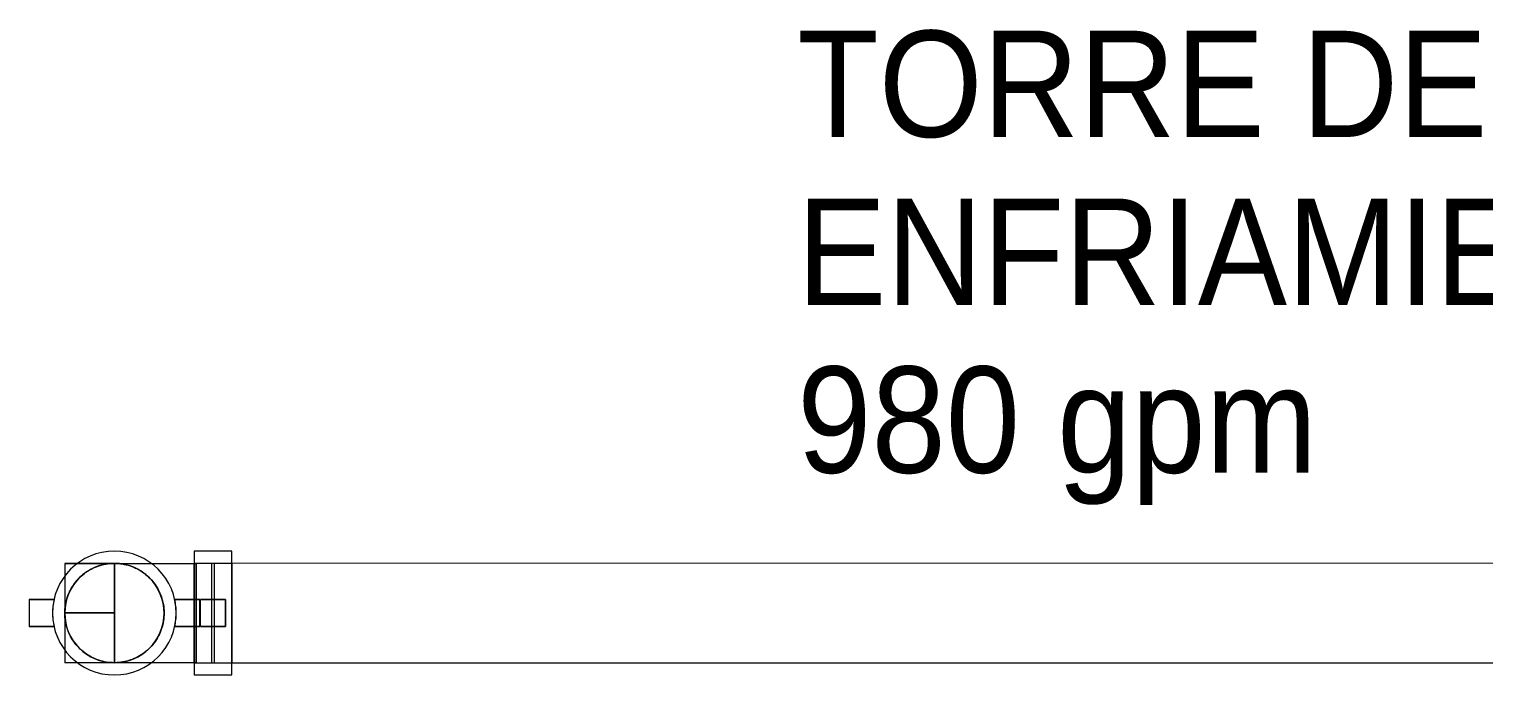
# Model space of a CAD drawing. Header units: metres. Extents: x 63 to 378, y -27 to 78.
# Drawn here: x 168.535 to 171, y 40.81 to 41.904 of the extents above; entities that cross this region are included whole.
import ezdxf

# ---------------------------------------------------------------- set-up
doc = ezdxf.new("R2010")
doc.units = ezdxf.units.M
doc.layers.add('M-EQPM-IDEN', color=7, linetype='Continuous', lineweight=9)
doc.layers.add('P-PIPE', color=7, linetype='Continuous', lineweight=18)
doc.styles.add('SansSerif', font='SANSS__.TTF', dxfattribs={"width": 0.9, "height": 0.18})

# ---------------------------------------------------------------- blocks, each defined once
blk = doc.blocks.new('Victaulic-IPS-Elbow No 10-13 - AC-2420013-SEC 10')
at = {"layer": 'P-PIPE', "color": 1, "lineweight": 9, "true_color": 0xff0000}
for p, q in [((-3.9805, 40.9993), (-3.8964, 40.9993)), ((-3.9805, 40.9993), (-3.9805, 40.9152)), ((-3.8964, 40.9993), (-3.8964, 40.9993)), ((-3.8964, 40.9152), (-3.8964, 40.9993)), ((-3.8964, 40.9993), (-3.8964, 40.9152)), ((-3.9805, 40.9152), (-3.8964, 40.9152)), ((-3.9805, 40.9152), (-3.9805, 40.831)), ((-3.8964, 40.9152), (-3.9805, 40.9152)), ((-3.8964, 40.9152), (-3.8964, 40.9152)), ((-3.8964, 40.831), (-3.8964, 40.9152)), ((-3.8964, 40.9152), (-3.8964, 40.8311)), ((-3.8964, 40.9152), (-3.8964, 40.9152)), ((-3.8964, 40.831), (-3.9805, 40.831)), ((-3.8964, 40.8311), (-3.8964, 40.831))]:
    blk.add_line(p, q, dxfattribs=at)
at = {"layer": 'P-PIPE', "color": 1, "true_color": 0xff0000}
for p, q in [((-3.7313, 40.9993), (-3.7579, 40.9993)), ((-3.7579, 40.9993), (-3.7579, 40.9152)), ((-3.7579, 40.9993), (-3.7579, 40.9152)), ((-3.7579, 40.9152), (-3.7579, 40.9993)), ((-3.7579, 40.9152), (-3.7579, 40.9993)), ((-3.7313, 40.9152), (-3.7313, 40.9993)), ((-3.7313, 40.9152), (-3.7313, 40.9993)), ((-3.9805, 40.9151), (-3.9805, 40.9151)), ((-3.8122, 40.9151), (-3.8122, 40.9151)), ((-3.7579, 40.9152), (-3.7579, 40.831)), ((-3.7579, 40.9152), (-3.7579, 40.831)), ((-3.7579, 40.831), (-3.7579, 40.9152)), ((-3.7579, 40.831), (-3.7579, 40.9152)), ((-3.7313, 40.831), (-3.7313, 40.9152)), ((-3.7313, 40.831), (-3.7313, 40.9152)), ((-3.7579, 40.831), (-3.7313, 40.831))]:
    blk.add_line(p, q, dxfattribs=at)
at = {"layer": 'P-PIPE', "color": 1, "true_color": 0xff0000, "flags": 128}
for points in [[(-3.9805, 40.9151), (-3.9804, 40.9185), (-3.9802, 40.9219), (-3.9799, 40.9252), (-3.9794, 40.9285), (-3.9788, 40.9319), (-3.9781, 40.9351), (-3.9772, 40.9384), (-3.9762, 40.9416), (-3.9751, 40.9448), (-3.9739, 40.9479), (-3.9725, 40.951), (-3.971, 40.954), (-3.9694, 40.9569), (-3.9676, 40.9598), (-3.9658, 40.9626), (-3.9638, 40.9654), (-3.9618, 40.968), (-3.9596, 40.9706), (-3.9573, 40.9731), (-3.955, 40.9755), (-3.9525, 40.9778), (-3.95, 40.98), (-3.9473, 40.9821), (-3.9446, 40.9841), (-3.9418, 40.9859), (-3.939, 40.9877), (-3.936, 40.9893), (-3.933, 40.9909), (-3.93, 40.9923), (-3.9268, 40.9936), (-3.9237, 40.9947), (-3.9205, 40.9957), (-3.9172, 40.9966), (-3.914, 40.9974), (-3.9107, 40.9981), (-3.9073, 40.9986), (-3.904, 40.9989), (-3.9006, 40.9992), (-3.8973, 40.9993), (-3.8964, 40.9993)], [(-3.8964, 40.9993), (-3.893, 40.9992), (-3.8896, 40.999), (-3.8863, 40.9987), (-3.883, 40.9982), (-3.8796, 40.9976), (-3.8764, 40.9969), (-3.8731, 40.996), (-3.8699, 40.995), (-3.8667, 40.9939), (-3.8636, 40.9926), (-3.8605, 40.9913), (-3.8575, 40.9898), (-3.8546, 40.9882), (-3.8517, 40.9864), (-3.8489, 40.9846), (-3.8461, 40.9826), (-3.8435, 40.9806), (-3.8409, 40.9784), (-3.8384, 40.9761), (-3.836, 40.9738), (-3.8337, 40.9713), (-3.8315, 40.9687), (-3.8294, 40.9661), (-3.8274, 40.9634), (-3.8256, 40.9606), (-3.8238, 40.9577), (-3.8222, 40.9548), (-3.8206, 40.9518), (-3.8192, 40.9487), (-3.8179, 40.9456), (-3.8168, 40.9425), (-3.8158, 40.9393), (-3.8149, 40.936), (-3.8141, 40.9327), (-3.8134, 40.9294), (-3.8129, 40.9261), (-3.8126, 40.9228), (-3.8123, 40.9194), (-3.8122, 40.916), (-3.8122, 40.9151)], [(-3.8964, 40.9993), (-3.8963, 40.9993), (-3.8959, 40.9993), (-3.8954, 40.9993), (-3.8946, 40.9993), (-3.8936, 40.9993), (-3.8924, 40.9993), (-3.891, 40.9993), (-3.8893, 40.9993), (-3.8875, 40.9993), (-3.8854, 40.9993), (-3.8832, 40.9993), (-3.8807, 40.9993), (-3.8781, 40.9993), (-3.8752, 40.9993), (-3.8722, 40.9993), (-3.869, 40.9993), (-3.8656, 40.9993), (-3.862, 40.9993), (-3.8583, 40.9993), (-3.8544, 40.9993), (-3.8503, 40.9993), (-3.8461, 40.9993), (-3.8418, 40.9993), (-3.8373, 40.9993), (-3.8327, 40.9993), (-3.828, 40.9993), (-3.8232, 40.9993), (-3.8182, 40.9993), (-3.8132, 40.9993), (-3.8081, 40.9993), (-3.8029, 40.9993), (-3.7976, 40.9993), (-3.7923, 40.9993), (-3.7869, 40.9993), (-3.7815, 40.9993), (-3.776, 40.9993), (-3.7705, 40.9993), (-3.765, 40.9993), (-3.7594, 40.9993), (-3.7579, 40.9993)], [(-3.8964, 40.831), (-3.8997, 40.8311), (-3.9031, 40.8313), (-3.9064, 40.8316), (-3.9098, 40.8321), (-3.9131, 40.8327), (-3.9164, 40.8334), (-3.9196, 40.8343), (-3.9228, 40.8353), (-3.926, 40.8364), (-3.9291, 40.8376), (-3.9322, 40.839), (-3.9352, 40.8405), (-3.9382, 40.8421), (-3.9411, 40.8439), (-3.9439, 40.8457), (-3.9466, 40.8477), (-3.9493, 40.8497), (-3.9518, 40.8519), (-3.9543, 40.8542), (-3.9567, 40.8565), (-3.959, 40.859), (-3.9612, 40.8615), (-3.9633, 40.8642), (-3.9653, 40.8669), (-3.9672, 40.8697), (-3.9689, 40.8725), (-3.9706, 40.8755), (-3.9721, 40.8785), (-3.9735, 40.8815), (-3.9748, 40.8847), (-3.9759, 40.8878), (-3.977, 40.891), (-3.9779, 40.8943), (-3.9786, 40.8975), (-3.9793, 40.9008), (-3.9798, 40.9042), (-3.9802, 40.9075), (-3.9804, 40.9109), (-3.9805, 40.9142), (-3.9805, 40.9151)], [(-3.8122, 40.9151), (-3.8123, 40.9118), (-3.8125, 40.9084), (-3.8128, 40.9051), (-3.8133, 40.9017), (-3.8139, 40.8984), (-3.8146, 40.8951), (-3.8155, 40.8919), (-3.8165, 40.8887), (-3.8176, 40.8855), (-3.8189, 40.8824), (-3.8202, 40.8793), (-3.8217, 40.8763), (-3.8233, 40.8733), (-3.8251, 40.8704), (-3.8269, 40.8676), (-3.8289, 40.8649), (-3.8309, 40.8622), (-3.8331, 40.8597), (-3.8354, 40.8572), (-3.8377, 40.8548), (-3.8402, 40.8525), (-3.8428, 40.8503), (-3.8454, 40.8482), (-3.8481, 40.8462), (-3.8509, 40.8443), (-3.8538, 40.8426), (-3.8567, 40.8409), (-3.8597, 40.8394), (-3.8628, 40.838), (-3.8659, 40.8367), (-3.869, 40.8356), (-3.8722, 40.8345), (-3.8755, 40.8336), (-3.8788, 40.8329), (-3.8821, 40.8322), (-3.8854, 40.8317), (-3.8887, 40.8313), (-3.8921, 40.8311), (-3.8955, 40.831), (-3.8964, 40.831)], [(-3.7579, 40.831), (-3.7635, 40.831), (-3.769, 40.831), (-3.7745, 40.831), (-3.78, 40.831), (-3.7854, 40.831), (-3.7908, 40.831), (-3.7962, 40.831), (-3.8015, 40.831), (-3.8067, 40.831), (-3.8118, 40.831), (-3.8169, 40.831), (-3.8219, 40.831), (-3.8267, 40.831), (-3.8315, 40.831), (-3.8361, 40.831), (-3.8406, 40.831), (-3.845, 40.831), (-3.8492, 40.831), (-3.8533, 40.831), (-3.8572, 40.831), (-3.861, 40.831), (-3.8646, 40.831), (-3.8681, 40.831), (-3.8713, 40.831), (-3.8744, 40.831), (-3.8773, 40.831), (-3.88, 40.831), (-3.8825, 40.831), (-3.8848, 40.831), (-3.887, 40.831), (-3.8889, 40.831), (-3.8905, 40.831), (-3.892, 40.831), (-3.8933, 40.831), (-3.8943, 40.831), (-3.8952, 40.831), (-3.8958, 40.831), (-3.8962, 40.831), (-3.8964, 40.831), (-3.8964, 40.831)]]:
    blk.add_lwpolyline(points, dxfattribs=at)
at = {"layer": 'P-PIPE', "color": 1, "lineweight": 9, "true_color": 0xff0000}
for centre in [(-3.8964, 40.9993), (-3.8964, 40.9152), (-3.8964, 40.9152), (-3.8964, 40.831)]:
    blk.add_ellipse(centre, major_axis=(0.0841, 0), ratio=0.00023, start_param=1.570796, end_param=3.141593, dxfattribs=at)
at = {"layer": 'P-PIPE', "color": 1, "true_color": 0xff0000}
for start_param, end_param in [(1.570792, 3.141589), (1.570792, 3.141589), (1.570792, 3.141589), (0.000001, 1.570792), (6.283185, 7.853976), (6.283179, 7.853976), (3.141594, 4.712385), (3.141594, 4.712385), (3.141589, 4.712385), (4.712385, 6.283181), (4.712383, 6.28318), (4.712383, 6.28318)]:
    blk.add_ellipse((-3.8964, 40.9151), major_axis=(0.0841, 0), ratio=1, start_param=start_param, end_param=end_param, dxfattribs=at)
blk = doc.blocks.new('Victaulic-IPS-Rigid Coupling Style 07-W07-107 - AC-V80-SEC 10')
at = {"layer": 'P-PIPE', "color": 1, "true_color": 0xff0000}
for p, q in [((-4.0409, 40.938), (-4.0409, 40.8923)), ((-4.0197, 40.938), (-3.9986, 40.938)), ((-3.9986, 40.938), (-4.0197, 40.938)), ((-4.0011, 40.9151), (-4.0011, 40.9151)), ((-4.0011, 40.9151), (-4.0011, 40.9151)), ((-3.9986, 40.938), (-3.9986, 40.938)), ((-3.9805, 40.9151), (-3.9805, 40.9151)), ((-3.8122, 40.9151), (-3.8122, 40.9151)), ((-3.773, 40.938), (-3.7941, 40.938)), ((-3.7941, 40.938), (-3.7941, 40.938)), ((-3.7941, 40.938), (-3.773, 40.938)), ((-3.7916, 40.9151), (-3.7916, 40.9151)), ((-3.7916, 40.9151), (-3.7916, 40.9151)), ((-3.7518, 40.8923), (-3.7518, 40.938)), ((-4.0197, 40.8923), (-3.9986, 40.8923)), ((-3.9986, 40.8923), (-4.0197, 40.8923)), ((-3.9986, 40.8923), (-3.9986, 40.8923)), ((-3.773, 40.8923), (-3.7941, 40.8923)), ((-3.7941, 40.8923), (-3.7941, 40.8923)), ((-3.7941, 40.8923), (-3.773, 40.8923))]:
    blk.add_line(p, q, dxfattribs=at)
for centre, major_axis, ratio, start_param, end_param in [((-3.8964, 40.9151), (0.1048, 0), 1, 6.283184, 9.424772), ((-3.8964, 40.9151), (0.1048, 0), 1, 0.000002, 3.141589), ((-3.8964, 40.9151), (0.0841, 0), 1, 0.000001, 3.141588), ((-3.8964, 40.9151), (0.0841, 0), 1, 6.283185, 9.424772), ((-4.0197, 40.938), (0.0212, 0), 0.00023, 1.570796, 4.712389), ((-3.8964, 40.9151), (0.1048, 0), 1, 2.921637, 3.141588), ((-3.8964, 40.9151), (0.1048, 0), 1, 2.921647, 3.141598), ((-3.8964, 40.9151), (0.1048, 0), 1, 3.141593, 6.283181), ((-3.8964, 40.9151), (0.1048, 0), 1, 3.141592, 6.283179), ((-3.8964, 40.9151), (0.1048, 0), 1, 3.141603, 3.361549), ((-3.8964, 40.9151), (0.1048, 0), 1, 3.141593, 3.361539), ((-3.8964, 40.9151), (0.0841, 0), 1, 3.141592, 6.283179), ((-3.8964, 40.9151), (0.0841, 0), 1, 3.141594, 6.283181), ((-3.8964, 40.9151), (0.1048, 0), 1, 0.00001, 0.219956), ((-3.8964, 40.9151), (0.1048, 0), 1, 0, 0.219946), ((-3.8964, 40.9151), (0.1048, 0), 1, 6.06323, 6.283181), ((-3.8964, 40.9151), (0.1048, 0), 1, 6.063239, 6.28319), ((-3.773, 40.938), (0.0212, 0), 0.00023, 4.712389, 7.853982), ((-4.0197, 40.8923), (0.0212, 0), 0.00023, 1.570796, 4.712389), ((-3.773, 40.8923), (0.0212, 0), 0.00023, 4.712389, 7.853982)]:
    blk.add_ellipse(centre, major_axis=major_axis, ratio=ratio, start_param=start_param, end_param=end_param, dxfattribs=at)
blk = doc.blocks.new('Victaulic-IPS-Rigid Coupling Style 07-W07-107 - AC-V81-SEC 10')
at = {"layer": 'P-PIPE', "color": 1, "true_color": 0xff0000}
for p, q in [((-3.6976, 41.0199), (-3.7611, 41.0199)), ((-3.7611, 41.0199), (-3.7611, 40.9151)), ((-3.7611, 41.0199), (-3.7611, 40.9152)), ((-3.6976, 40.9152), (-3.6976, 41.0199)), ((-3.6976, 40.9151), (-3.6976, 41.0199)), ((-3.6976, 40.9993), (-3.7611, 40.9993)), ((-3.7611, 40.9152), (-3.7611, 40.9993)), ((-3.7611, 40.9152), (-3.7611, 40.9993)), ((-3.6976, 40.9993), (-3.6976, 40.9152)), ((-3.6976, 40.9993), (-3.6976, 40.9152)), ((-3.7611, 40.9152), (-3.7611, 40.8104)), ((-3.7611, 40.831), (-3.7611, 40.9152)), ((-3.7611, 40.831), (-3.7611, 40.9152)), ((-3.7611, 40.9151), (-3.7611, 40.8104)), ((-3.7505, 40.9381), (-3.7505, 40.9381)), ((-3.7505, 40.9381), (-3.7082, 40.9381)), ((-3.7505, 40.9152), (-3.7505, 40.9381)), ((-3.7082, 40.938), (-3.7505, 40.938)), ((-3.7505, 40.938), (-3.7505, 40.938)), ((-3.7505, 40.9151), (-3.7505, 40.938)), ((-3.7505, 40.8923), (-3.7505, 40.9152)), ((-3.7505, 40.8923), (-3.7505, 40.9151)), ((-3.7082, 40.9381), (-3.7082, 40.9381)), ((-3.7082, 40.9381), (-3.7082, 40.9152)), ((-3.7082, 40.8923), (-3.7082, 40.938)), ((-3.7082, 40.938), (-3.7082, 40.938)), ((-3.7082, 40.938), (-3.7082, 40.9151)), ((-3.7082, 40.9152), (-3.7082, 40.8923)), ((-3.7082, 40.9151), (-3.7082, 40.8923)), ((-3.6976, 40.8104), (-3.6976, 40.9152)), ((-3.6976, 40.9152), (-3.6976, 40.831)), ((-3.6976, 40.9152), (-3.6976, 40.831)), ((-3.6976, 40.8104), (-3.6976, 40.9151)), ((-3.7082, 40.8923), (-3.7505, 40.8923)), ((-3.7505, 40.8923), (-3.7505, 40.8923)), ((-3.7505, 40.8923), (-3.7505, 40.8923)), ((-3.7505, 40.8923), (-3.7082, 40.8923)), ((-3.7082, 40.8923), (-3.7082, 40.8923)), ((-3.7082, 40.8923), (-3.7082, 40.8923)), ((-3.7611, 40.831), (-3.6976, 40.831)), ((-3.7611, 40.8104), (-3.6976, 40.8104))]:
    blk.add_line(p, q, dxfattribs=at)
for centre, start_param, end_param in [((-3.7294, 40.9381), 0, 3.141593), ((-3.7294, 40.938), 3.141593, 6.283185), ((-3.7294, 40.8923), 0, 3.141593), ((-3.7294, 40.8923), 3.141593, 6.283185)]:
    blk.add_ellipse(centre, major_axis=(0.0212, 0), ratio=0.00023, start_param=start_param, end_param=end_param, dxfattribs=at)

msp = doc.modelspace()

# ---------------------------------------------------------------- linework, layer by layer
at = {"layer": 'P-PIPE', "color": 1, "true_color": 0xff0000}
for p, q in [((172.2699, 40.9994), (168.8483, 40.9993)), ((168.8483, 40.9993), (168.8483, 40.831)), ((168.8483, 40.831), (172.2699, 40.8311))]:
    msp.add_line(p, q, dxfattribs=at)
for start, end in [(0, 180), (180, 0)]:
    msp.add_arc((168.6794, 40.9151), 0.0841, start, end, dxfattribs=at)

# ---------------------------------------------------------------- block references
for name in ['Victaulic-IPS-Rigid Coupling Style 07-W07-107 - AC-V80-SEC 10', 'Victaulic-IPS-Rigid Coupling Style 07-W07-107 - AC-V81-SEC 10', 'Victaulic-IPS-Elbow No 10-13 - AC-2420013-SEC 10']:
    msp.add_blockref(name, (172.5758, 0), dxfattribs=at)

# ---------------------------------------------------------------- texts
at = {"layer": 'M-EQPM-IDEN', "char_height": 0.18, "attachment_point": 1, "style": 'SansSerif'}
for s, insert, width in [('TORRE DE', (169.8362, 41.9015), 1.392531), ('ENFRIAMIENTO #1', (169.8362, 41.6171), 2.409873), ('980 gpm', (169.8362, 41.3327), 1.053417)]:
    msp.add_mtext(s, dxfattribs=dict(at, insert=insert, width=width))

doc.saveas('drawing.dxf')
